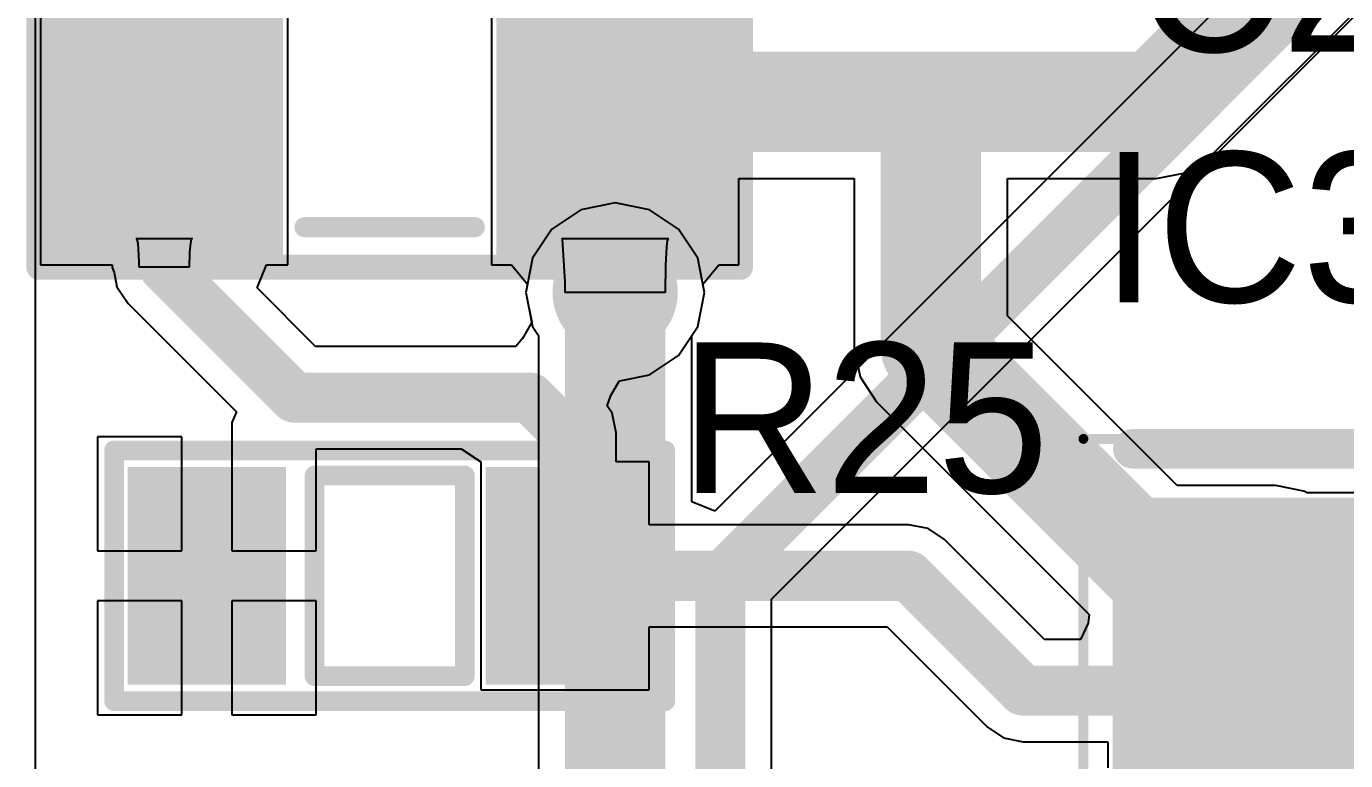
# Model space of a CAD drawing. Header units: millimetres. Extents: x 3.76 to 6.92, y 1.08 to 2.74.
# Drawn here: x 6.0175 to 6.2808, y 1.8906 to 2.037 of the extents above; entities that cross this region are included whole.
import ezdxf

# ---------------------------------------------------------------- set-up
doc = ezdxf.new("R2010")
doc.units = ezdxf.units.MM
doc.header["$MEASUREMENT"] = 0
for name, color, linetype in [('BottomLayer', 5, 'Continuous'), ('Mechanical15', 56, 'Continuous'), ('MultiLayer', 9, 'Continuous'), ('TopLayer', 1, 'Continuous'), ('TopOverlay', 2, 'Continuous'), ('TopPaste', 8, 'Continuous'), ('TopSolder', 216, 'Continuous'), ('ViaHoleLayer', 16, 'Continuous')]:
    doc.layers.add(name, color=color, linetype=linetype)

# ---------------------------------------------------------------- blocks, each defined once
blk = doc.blocks.new('RES_SMD_0603_18')
at = {"layer": 'TopLayer'}
for points in [[(-0.0468142, -0.0177165), (-0.0231922, -0.0177165), (-0.0468142, 0.0177165), (-0.0231922, 0.0177165)], [(0.0246772, -0.0177119), (0.0482992, -0.0177119), (0.0246772, 0.0177211), (0.0482992, 0.0177211)]]:
    blk.add_solid(points, dxfattribs=at)
at = {"layer": 'TopOverlay', "const_width": 0.003937}
for points in [[(0.0549968, 0.025), (-0.0550032, 0.025)], [(-0.0550032, 0.025), (-0.0550032, -0.025)], [(0.0549968, 0.025), (0.0549968, -0.025)], [(0.0149968, 0.02), (-0.0150032, 0.02)], [(-0.0150032, 0.02), (-0.0150032, -0.02)], [(0.0149968, 0.02), (0.0149968, -0.02)], [(0.0149968, -0.02), (-0.0150032, -0.02)], [(0.0349968, -0.025), (-0.0550032, -0.025)], [(0.0549968, -0.025), (0.0349968, -0.025)]]:
    blk.add_lwpolyline(points, dxfattribs=at)
at = {"layer": 'TopOverlay', "const_width": 0.0019685}
for points in [[(-0.0559874, 0.025, 1), (-0.054019, 0.025, 1)], [(-0.0559874, 0.025, 1), (-0.054019, 0.025, 1)], [(0.0540126, 0.025, 1), (0.055981, 0.025, 1)], [(0.0540126, 0.025, 1), (0.055981, 0.025, 1)], [(-0.0159874, 0.02, 1), (-0.014019, 0.02, 1)], [(-0.0159874, 0.02, 1), (-0.014019, 0.02, 1)], [(0.0140126, 0.02, 1), (0.015981, 0.02, 1)], [(0.0140126, 0.02, 1), (0.015981, 0.02, 1)], [(-0.0159874, -0.02, 1), (-0.014019, -0.02, 1)], [(-0.0159874, -0.02, 1), (-0.014019, -0.02, 1)], [(0.0140126, -0.02, 1), (0.015981, -0.02, 1)], [(0.0140126, -0.02, 1), (0.015981, -0.02, 1)], [(-0.0559874, -0.025, 1), (-0.054019, -0.025, 1)], [(-0.0559874, -0.025, 1), (-0.054019, -0.025, 1)], [(0.0340126, -0.025, 1), (0.035981, -0.025, 1)], [(0.0340126, -0.025, 1), (0.035981, -0.025, 1)], [(0.0540126, -0.025, 1), (0.055981, -0.025, 1)], [(0.0540126, -0.025, 1), (0.055981, -0.025, 1)]]:
    blk.add_lwpolyline(points, format="xyb", close=True, dxfattribs=at)
at = {"layer": 'TopPaste'}
for points in [[(-0.0468142, -0.0177165), (-0.0231922, -0.0177165), (-0.0468142, 0.0177165), (-0.0231922, 0.0177165)], [(0.0246772, -0.0177119), (0.0482992, -0.0177119), (0.0246772, 0.0177211), (0.0482992, 0.0177211)]]:
    blk.add_solid(points, dxfattribs=at)
at = {"layer": 'TopSolder'}
for points in [[(-0.0508142, -0.0217165), (-0.0191922, -0.0217165), (-0.0508142, 0.0217165), (-0.0191922, 0.0217165)], [(0.0206772, -0.0217119), (0.0522992, -0.0217119), (0.0206772, 0.0217211), (0.0522992, 0.0217211)]]:
    blk.add_solid(points, dxfattribs=at)
blk = doc.blocks.new('RES_SMD_0805_24')
at = {"layer": 'TopLayer'}
for points in [[(-0.0646866, -0.0275), (-0.0253166, -0.0275), (-0.0646866, 0.0275), (-0.0253166, 0.0275)], [(0.0253134, -0.0275), (0.0646834, -0.0275), (0.0253134, 0.0275), (0.0646834, 0.0275)]]:
    blk.add_solid(points, dxfattribs=at)
at = {"layer": 'TopOverlay'}
for points, const_width in [([(-0.07, 0.033), (-0.07, -0.034)], 0.005), ([(0.07, 0.033), (-0.07, 0.033)], 0.005), ([(0.07, 0.033), (0.07, -0.034)], 0.005), ([(0.0169984, 0.025), (-0.0170016, 0.025)], 0.004), ([(0.0169984, -0.025), (-0.0170016, -0.025)], 0.004), ([(0.07, -0.034), (-0.07, -0.034)], 0.005)]:
    blk.add_lwpolyline(points, dxfattribs=dict(at, const_width=const_width))
for points, const_width in [([(-0.07125, 0.033, 1), (-0.06875, 0.033, 1)], 0.0025), ([(-0.07125, 0.033, 1), (-0.06875, 0.033, 1)], 0.0025), ([(0.06875, 0.033, 1), (0.07125, 0.033, 1)], 0.0025), ([(0.06875, 0.033, 1), (0.07125, 0.033, 1)], 0.0025), ([(-0.0180016, 0.025, 1), (-0.0160016, 0.025, 1)], 0.002), ([(0.0159984, 0.025, 1), (0.0179984, 0.025, 1)], 0.002), ([(-0.0180016, -0.025, 1), (-0.0160016, -0.025, 1)], 0.002), ([(0.0159984, -0.025, 1), (0.0179984, -0.025, 1)], 0.002), ([(-0.07125, -0.034, 1), (-0.06875, -0.034, 1)], 0.0025), ([(-0.07125, -0.034, 1), (-0.06875, -0.034, 1)], 0.0025), ([(0.06875, -0.034, 1), (0.07125, -0.034, 1)], 0.0025), ([(0.06875, -0.034, 1), (0.07125, -0.034, 1)], 0.0025)]:
    blk.add_lwpolyline(points, format="xyb", close=True, dxfattribs=dict(at, const_width=const_width))
at = {"layer": 'TopPaste'}
for points in [[(-0.0646866, -0.0275), (-0.0253166, -0.0275), (-0.0646866, 0.0275), (-0.0253166, 0.0275)], [(0.0253134, -0.0275), (0.0646834, -0.0275), (0.0253134, 0.0275), (0.0646834, 0.0275)]]:
    blk.add_solid(points, dxfattribs=at)
at = {"layer": 'TopSolder'}
for points in [[(-0.0686866, -0.0315), (-0.0213166, -0.0315), (-0.0686866, 0.0315), (-0.0213166, 0.0315)], [(0.0213134, -0.0315), (0.0686834, -0.0315), (0.0213134, 0.0315), (0.0686834, 0.0315)]]:
    blk.add_solid(points, dxfattribs=at)
blk = doc.blocks.new('SOP65P640X110_21N_49')
at = {"layer": 'Mechanical15', "const_width": 0.0019685}
for points in [[(-0.1535433, -0.1397638), (-0.1535433, 0.1397638)], [(-0.1535433, 0.1397638), (0.1535433, 0.1397638)]]:
    blk.add_lwpolyline(points, dxfattribs=at)
at = {"layer": 'Mechanical15', "const_width": 0.0009842}
blk.add_lwpolyline([(-0.1540354, 0.1397638, 1), (-0.1530512, 0.1397638, 1)], format="xyb", close=True, dxfattribs=at)
blk.add_lwpolyline([(-0.1540354, 0.1397638, 1), (-0.1530512, 0.1397638, 1)], format="xyb", close=True, dxfattribs=at)
at = {"layer": 'TopLayer'}
for points in [[(-0.1437008, 0.1062993), (-0.0866142, 0.1062993), (-0.1437008, 0.1240157), (-0.0866142, 0.1240157)], [(-0.1437008, 0.0807087), (-0.0866142, 0.0807087), (-0.1437008, 0.0984251), (-0.0866142, 0.0984251)]]:
    blk.add_solid(points, dxfattribs=at)
at = {"layer": 'TopOverlay', "const_width": 0.007874}
blk.add_lwpolyline([(-0.1437008, 0.1377953), (-0.0866142, 0.1377953)], dxfattribs=at)
at = {"layer": 'TopOverlay', "const_width": 0.003937}
blk.add_lwpolyline([(-0.1456693, 0.1377953, 1), (-0.1417323, 0.1377953, 1)], format="xyb", close=True, dxfattribs=at)
at = {"layer": 'TopPaste'}
for points in [[(-0.1437008, 0.1062993), (-0.0866142, 0.1062993), (-0.1437008, 0.1240157), (-0.0866142, 0.1240157)], [(-0.1437008, 0.0807087), (-0.0866142, 0.0807087), (-0.1437008, 0.0984251), (-0.0866142, 0.0984251)]]:
    blk.add_solid(points, dxfattribs=at)
at = {"layer": 'TopSolder'}
for points in [[(-0.1477008, 0.1022993), (-0.0826142, 0.1022993), (-0.1477008, 0.1280157), (-0.0826142, 0.1280157)], [(-0.1477008, 0.0767087), (-0.0826142, 0.0767087), (-0.1477008, 0.1024251), (-0.0826142, 0.1024251)], [(-0.1477008, 0.0511182), (-0.0826142, 0.0511182), (-0.1477008, 0.0768346), (-0.0826142, 0.0768346)]]:
    blk.add_solid(points, dxfattribs=at)

msp = doc.modelspace()

# ---------------------------------------------------------------- linework, layer by layer
at = {"layer": 'BottomLayer'}
for p, q in [((6.3547904, 2.1402096), (6.1549133, 1.9403325)), ((6.1661959, 1.9227767), (6.3662233, 2.1228041)), ((6.0192939, 1.774), (6.0192939, 2.0696651)), ((6.1350016, 2.0018444), (6.1281735, 2.0004862)), ((6.1418297, 2.0004862), (6.1350016, 2.0018444)), ((6.1281735, 2.0004862), (6.1223848, 1.9966184)), ((6.1476184, 1.9966184), (6.1418297, 2.0004862)), ((6.1223848, 1.9966184), (6.118517, 1.9908297)), ((6.1514862, 1.9908297), (6.1476184, 1.9966184)), ((6.118517, 1.9908297), (6.1171588, 1.9840016)), ((6.1528444, 1.9840016), (6.1514862, 1.9908297)), ((6.1171588, 1.9840016), (6.118517, 1.9771735)), ((6.1514862, 1.9771735), (6.1528444, 1.9840016)), ((6.118517, 1.9771735), (6.1197061, 1.9753938)), ((6.1197061, 1.9753938), (6.1197061, 1.7863349)), ((6.1502939, 1.9753891), (6.1514862, 1.9771735)), ((6.1502939, 1.942246), (6.1502939, 1.9753891)), ((6.1549133, 1.9403325), (6.1502939, 1.942246)), ((6.1661959, 1.6962344), (6.1661959, 1.9227767))]:
    msp.add_line(p, q, dxfattribs=at)
for points, const_width in [([(6.156, 1.927), (6.362, 2.133)], 0.01), ([(6.135, 1.984), (6.1350016, 1.9840016)], 0.02), ([(6.135, 1.78), (6.135, 1.984)], 0.02), ([(6.156, 1.682), (6.156, 1.927)], 0.01)]:
    msp.add_lwpolyline(points, dxfattribs=dict(at, const_width=const_width))
for points, const_width in [([(6.1287516, 1.9840016, 1), (6.1412516, 1.9840016, 1)], 0.0125), ([(6.13, 1.984, 1), (6.14, 1.984, 1)], 0.01), ([(6.13, 1.984, 1), (6.14, 1.984, 1)], 0.01), ([(6.1300016, 1.9840016, 1), (6.1400016, 1.9840016, 1)], 0.01), ([(6.1535, 1.927, 1), (6.1585, 1.927, 1)], 0.005), ([(6.1535, 1.927, 1), (6.1585, 1.927, 1)], 0.005)]:
    msp.add_lwpolyline(points, format="xyb", close=True, dxfattribs=dict(at, const_width=const_width))
at = {"layer": 'MultiLayer', "const_width": 0.0125}
msp.add_lwpolyline([(6.1287516, 1.9840016, 1), (6.1412516, 1.9840016, 1)], format="xyb", close=True, dxfattribs=at)
at = {"layer": 'TopLayer'}
for p, q in [((6.2538135, 2.0111847), (6.3253142, 2.0826854)), ((6.0203166, 2.0544991), (6.0203166, 1.9894991)), ((6.0696866, 1.9894991), (6.0696866, 2.0544991)), ((6.1103166, 2.0544991), (6.1103166, 1.9894991)), ((6.2488518, 2.0078694), (6.2538135, 2.0111847)), ((6.1596866, 1.9894991), (6.1596866, 2.0067052)), ((6.1596866, 2.0067052), (6.1827061, 2.0067052)), ((6.1827061, 2.0067052), (6.1827061, 1.973)), ((6.2132939, 1.9793349), (6.2132939, 2.0067052)), ((6.2132939, 2.0067052), (6.2429991, 2.0067052)), ((6.2429991, 2.0067052), (6.2488518, 2.0078694)), ((6.0394988, 1.9946817), (6.0393809, 1.9947391)), ((6.0393809, 1.9947391), (6.0506223, 1.9947391)), ((6.0396044, 1.9945095), (6.0394988, 1.9946817)), ((6.0396975, 1.9942224), (6.0396044, 1.9945095)), ((6.0397781, 1.9938206), (6.0396975, 1.9942224)), ((6.0399954, 1.9900891), (6.0397781, 1.9938206)), ((6.0501568, 1.9933039), (6.0500575, 1.9919262)), ((6.0502251, 1.9938206), (6.0501568, 1.9933039)), ((6.0503057, 1.9942224), (6.0502251, 1.9938206)), ((6.0503988, 1.9945095), (6.0503057, 1.9942224)), ((6.0505044, 1.9946817), (6.0503988, 1.9945095)), ((6.0506223, 1.9947391), (6.0505044, 1.9946817)), ((6.1245014, 1.9946317), (6.1243841, 1.9947391)), ((6.1243841, 1.9947391), (6.1456191, 1.9947391)), ((6.1249954, 1.9860417), (6.1245014, 1.9946317)), ((6.1453042, 1.9937727), (6.1452239, 1.9930211)), ((6.1453968, 1.9943096), (6.1453042, 1.9937727)), ((6.1455018, 1.9946317), (6.1453968, 1.9943096)), ((6.1456191, 1.9947391), (6.1455018, 1.9946317)), ((6.0500575, 1.9919262), (6.0500016, 1.9889984)), ((6.1452239, 1.9930211), (6.1450572, 1.9894777)), ((6.0203166, 1.9894991), (6.0345867, 1.9894991)), ((6.0345867, 1.9894991), (6.0345897, 1.9889676)), ((6.0345897, 1.9889676), (6.0350109, 1.9879669)), ((6.0350109, 1.9879669), (6.0355818, 1.9850966)), ((6.0400016, 1.9889984), (6.0399954, 1.9900891)), ((6.0500016, 1.9889984), (6.0400016, 1.9889984)), ((6.0635395, 1.9848797), (6.065453, 1.9894991)), ((6.065453, 1.9894991), (6.0696866, 1.9894991)), ((6.1103166, 1.9894991), (6.1143115, 1.9894991)), ((6.1143115, 1.9894991), (6.1174835, 1.985634)), ((6.1450572, 1.9894777), (6.1450016, 1.9840016)), ((6.1525197, 1.985634), (6.1556917, 1.9894991)), ((6.1556917, 1.9894991), (6.1596866, 1.9894991)), ((6.1174835, 1.985634), (6.1171588, 1.9840016)), ((6.1250016, 1.9840016), (6.1249954, 1.9860417)), ((6.1528444, 1.9840016), (6.1525197, 1.985634)), ((6.0355818, 1.9850966), (6.037792, 1.9817888)), ((6.0752233, 1.9731959), (6.0635395, 1.9848797)), ((6.1171588, 1.9840016), (6.1183418, 1.9780544)), ((6.1450016, 1.9840016), (6.1250016, 1.9840016)), ((6.1514862, 1.9771735), (6.1528444, 1.9840016)), ((6.037792, 1.9817888), (6.0594049, 1.9601759)), ((6.1183418, 1.9780544), (6.1165248, 1.9748121)), ((6.2471775, 1.9454514), (6.2132939, 1.9793349)), ((6.1165248, 1.9748121), (6.1151612, 1.9731959)), ((6.1476184, 1.9713848), (6.1514862, 1.9771735)), ((6.1151612, 1.9731959), (6.0752233, 1.9731959)), ((6.1827061, 1.973), (6.1838703, 1.9671473)), ((6.1418297, 1.967517), (6.1476184, 1.9713848)), ((6.135913, 1.9663401), (6.1418297, 1.967517)), ((6.1838703, 1.9671473), (6.1871856, 1.9621856)), ((6.134111, 1.9634332), (6.1358111, 1.9662539)), ((6.1358111, 1.9662539), (6.135913, 1.9663401)), ((6.1334375, 1.9613719), (6.134111, 1.9634332)), ((6.1871856, 1.9621856), (6.2296083, 1.9197628)), ((6.0594049, 1.9601759), (6.058509, 1.9580131)), ((6.1344198, 1.9599018), (6.1334375, 1.9613719)), ((6.1351959, 1.956), (6.1344198, 1.9599018)), ((6.058509, 1.9580131), (6.058509, 1.9324594)), ((6.048509, 1.9551759), (6.0316976, 1.9551759)), ((6.0316976, 1.9551759), (6.0316976, 1.9324594)), ((6.048509, 1.9324594), (6.048509, 1.9551759)), ((6.1351959, 1.9501805), (6.1351959, 1.956)), ((6.0753196, 1.9324594), (6.0753196, 1.9528041)), ((6.0753196, 1.9528041), (6.1042757, 1.9528041)), ((6.1042757, 1.9528041), (6.108189, 1.9501804)), ((6.108189, 1.9501804), (6.108189, 1.9047475)), ((6.141811, 1.9501805), (6.1351959, 1.9501805)), ((6.141811, 1.9376599), (6.141811, 1.9501805)), ((6.2668425, 1.9454514), (6.2471775, 1.9454514)), ((6.2726952, 1.9442872), (6.2668425, 1.9454514)), ((6.2731015, 1.9440157), (6.2726952, 1.9442872)), ((6.3003857, 1.9440157), (6.2731015, 1.9440157)), ((6.193536, 1.9376599), (6.141811, 1.9376599)), ((6.1974378, 1.9368838), (6.193536, 1.9376599)), ((6.2007456, 1.9346736), (6.1974378, 1.9368838)), ((6.2206564, 1.9147628), (6.2007456, 1.9346736)), ((6.0316976, 1.9324594), (6.048509, 1.9324594)), ((6.058509, 1.9324594), (6.0753196, 1.9324594)), ((6.048509, 1.9224594), (6.0316976, 1.9224594)), ((6.0316976, 1.9224594), (6.0316976, 1.8997429)), ((6.048509, 1.8997429), (6.048509, 1.9224594)), ((6.0753196, 1.9224594), (6.058509, 1.9224594)), ((6.058509, 1.9224594), (6.058509, 1.8997429)), ((6.0753196, 1.8997429), (6.0753196, 1.9224594)), ((6.2296083, 1.9197628), (6.229399, 1.918)), ((6.141811, 1.9047475), (6.141811, 1.9172681)), ((6.141811, 1.9172681), (6.1893127, 1.9172681)), ((6.1893127, 1.9172681), (6.2092235, 1.8973573)), ((6.229399, 1.918), (6.2278831, 1.9147628)), ((6.2278831, 1.9147628), (6.2206564, 1.9147628)), ((6.108189, 1.9047475), (6.141811, 1.9047475)), ((6.0316976, 1.8997429), (6.048509, 1.8997429)), ((6.058509, 1.8997429), (6.0753196, 1.8997429)), ((6.2092235, 1.8973573), (6.2125313, 1.8951471)), ((6.2125313, 1.8951471), (6.2164331, 1.894371)), ((6.2164331, 1.894371), (6.2332992, 1.894371)), ((6.2332992, 1.894371), (6.2332992, 1.8891723))]:
    msp.add_line(p, q, dxfattribs=at)
for points, const_width in [([(6.2429991, 2.0219991), (6.3144998, 2.0934998)], 0.02), ([(6.1350016, 1.9840016), (6.1350016, 2.0219991)], 0.02), ([(6.1350016, 2.0219991), (6.198, 2.0219991)], 0.02), ([(6.198, 2.0219991), (6.2429991, 2.0219991)], 0.02), ([(6.198, 1.973), (6.198, 2.0219991)], 0.02), ([(6.0450016, 1.9889984), (6.0450016, 2.0219991)], 0.01), ([(6.0450016, 1.9889984), (6.071, 1.963)], 0.01), ([(6.198, 1.973), (6.2408425, 1.9301575)], 0.02), ([(6.071, 1.963), (6.118, 1.963)], 0.01), ([(6.118, 1.963), (6.125, 1.956)], 0.01), ([(6.125, 1.927464), (6.125, 1.956)], 0.01), ([(6.2408425, 1.9301575), (6.2668425, 1.9301575)], 0.02), ([(6.125, 1.927464), (6.193536, 1.927464)], 0.01), ([(6.193536, 1.927464), (6.2164331, 1.9045669)], 0.01), ([(6.2164331, 1.9045669), (6.2668425, 1.9045669)], 0.01), ([(6.2668425, 1.9045669), (6.2975669, 1.9045669)], 0.01)]:
    msp.add_lwpolyline(points, dxfattribs=dict(at, const_width=const_width))
for points, const_width in [([(6.1300016, 2.0219991, 1), (6.1400016, 2.0219991, 1)], 0.01), ([(6.1300016, 2.0219991, 1), (6.1400016, 2.0219991, 1)], 0.01), ([(6.193, 2.0219991, 1), (6.203, 2.0219991, 1)], 0.01), ([(6.193, 2.0219991, 1), (6.203, 2.0219991, 1)], 0.01), ([(6.193, 2.0219991, 1), (6.203, 2.0219991, 1)], 0.01), ([(6.2379991, 2.0219991, 1), (6.2479991, 2.0219991, 1)], 0.01), ([(6.2379991, 2.0219991, 1), (6.2479991, 2.0219991, 1)], 0.01), ([(6.0425016, 2.0219991, 1), (6.0475016, 2.0219991, 1)], 0.005), ([(6.1287516, 1.9840016, 1), (6.1412516, 1.9840016, 1)], 0.0125), ([(6.0425016, 1.9889984, 1), (6.0475016, 1.9889984, 1)], 0.005), ([(6.0425016, 1.9889984, 1), (6.0475016, 1.9889984, 1)], 0.005), ([(6.1300016, 1.9840016, 1), (6.1400016, 1.9840016, 1)], 0.01), ([(6.193, 1.973, 1), (6.203, 1.973, 1)], 0.01), ([(6.193, 1.973, 1), (6.203, 1.973, 1)], 0.01), ([(6.0685, 1.963, 1), (6.0735, 1.963, 1)], 0.005), ([(6.0685, 1.963, 1), (6.0735, 1.963, 1)], 0.005), ([(6.1155, 1.963, 1), (6.1205, 1.963, 1)], 0.005), ([(6.1155, 1.963, 1), (6.1205, 1.963, 1)], 0.005), ([(6.1225, 1.956, 1), (6.1275, 1.956, 1)], 0.005), ([(6.1225, 1.956, 1), (6.1275, 1.956, 1)], 0.005), ([(6.2358425, 1.9301575, 1), (6.2458425, 1.9301575, 1)], 0.01), ([(6.2358425, 1.9301575, 1), (6.2458425, 1.9301575, 1)], 0.01), ([(6.2618425, 1.9301575, 1), (6.2718425, 1.9301575, 1)], 0.01), ([(6.1225, 1.927464, 1), (6.1275, 1.927464, 1)], 0.005), ([(6.1225, 1.927464, 1), (6.1275, 1.927464, 1)], 0.005), ([(6.191036, 1.927464, 1), (6.196036, 1.927464, 1)], 0.005), ([(6.191036, 1.927464, 1), (6.196036, 1.927464, 1)], 0.005), ([(6.2139331, 1.9045669, 1), (6.2189331, 1.9045669, 1)], 0.005), ([(6.2139331, 1.9045669, 1), (6.2189331, 1.9045669, 1)], 0.005), ([(6.2643425, 1.9045669, 1), (6.2693425, 1.9045669, 1)], 0.005), ([(6.2643425, 1.9045669, 1), (6.2693425, 1.9045669, 1)], 0.005)]:
    msp.add_lwpolyline(points, format="xyb", close=True, dxfattribs=dict(at, const_width=const_width))
at = {"layer": 'ViaHoleLayer', "const_width": 0.0075}
msp.add_lwpolyline([(6.1312516, 1.9840016, 1), (6.1387516, 1.9840016, 1)], format="xyb", close=True, dxfattribs=at)

# ---------------------------------------------------------------- block references
at = {"rotation": 180}
for name, p in [('RES_SMD_0805_24', (6.09, 2.0219991)), ('RES_SMD_0603_18', (6.0899968, 1.927464))]:
    msp.add_blockref(name, p, dxfattribs=at)
msp.add_blockref('SOP65P640X110_21N_49', (6.382, 1.815))

# ---------------------------------------------------------------- texts
at = {"layer": 'TopOverlay'}
for s, p in [('C22', (6.239, 2.032)), ('IC3', (6.232, 1.982)), ('R25', (6.148, 1.944))]:
    msp.add_text(s, height=0.03, dxfattribs=at).set_placement(p)

doc.saveas('drawing.dxf')
